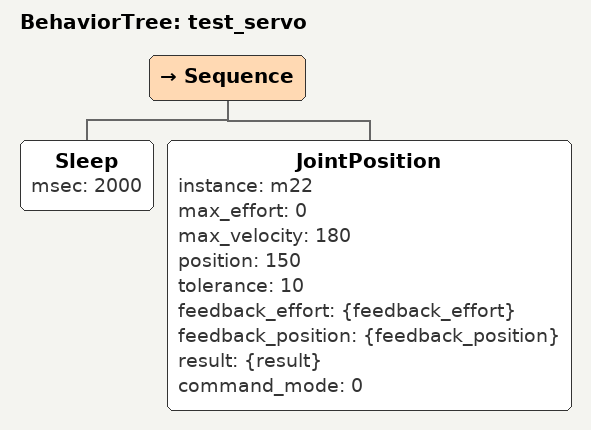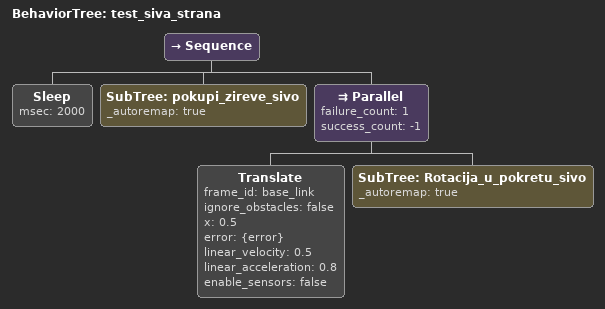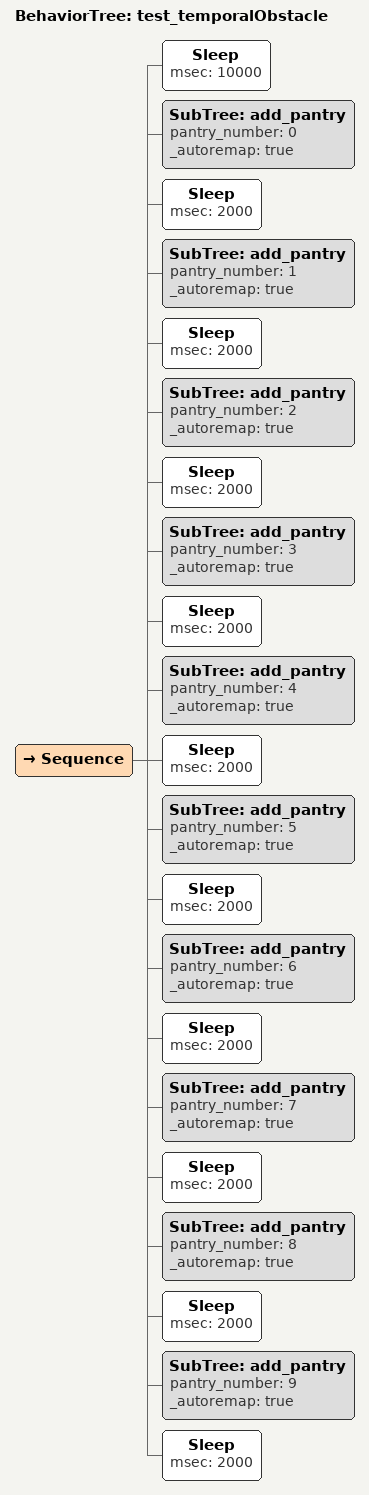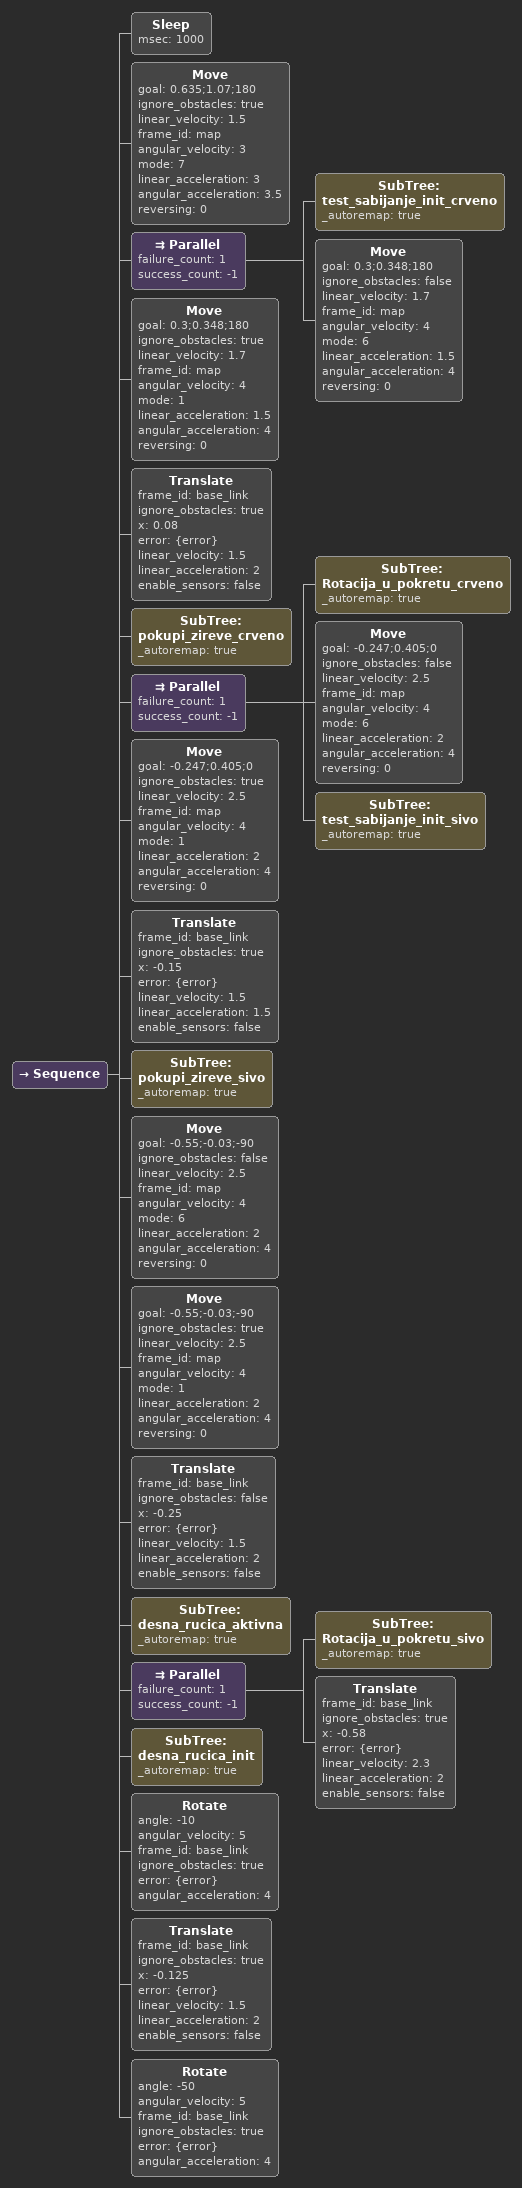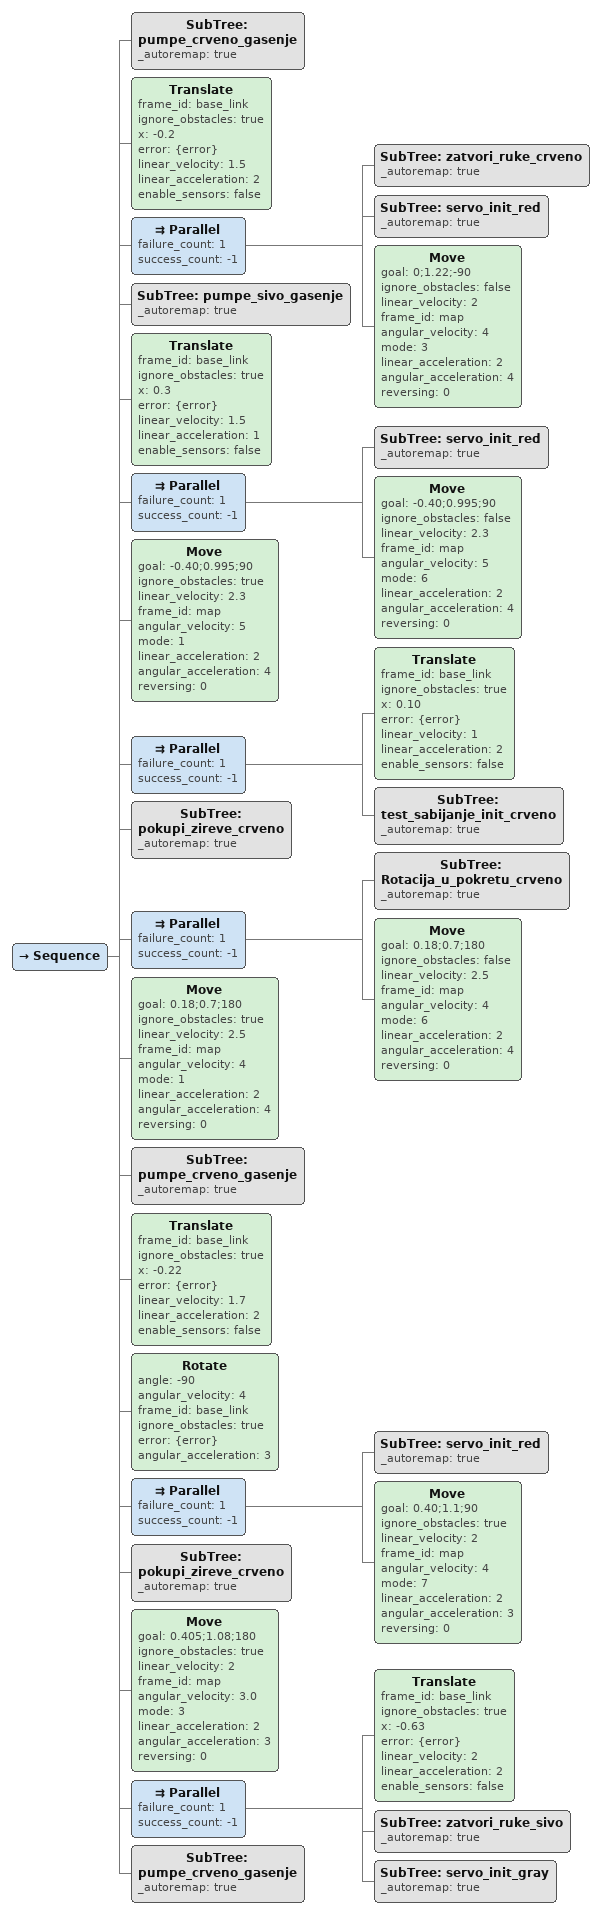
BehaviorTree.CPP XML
<BehaviorTree ID="test_servo">
  <Sequence>
    <Sleep msec="2000"/>
    <JointPosition instance="m22" max_effort="0" max_velocity="180" position="150" tolerance="10" feedback_effort="{feedback_effort}" feedback_position="{feedback_position}" result="{result}" command_mode="0"/>
  </Sequence>
</BehaviorTree>

<BehaviorTree ID="test_siva_strana">
  <Sequence>
    <Sleep msec="2000"/>
    <SubTree ID="pokupi_zireve_sivo" _autoremap="true"/>
    <Parallel failure_count="1" success_count="-1">
      <Translate frame_id="base_link" ignore_obstacles="false" x="0.5" error="{error}" linear_velocity="0.5" linear_acceleration="0.8" enable_sensors="false"/>
      <SubTree ID="Rotacija_u_pokretu_sivo" _autoremap="true"/>
    </Parallel>
  </Sequence>
</BehaviorTree>

<BehaviorTree ID="test_temporalObstacle">
  <Sequence>
    <Sleep msec="10000"/>
    <SubTree ID="add_pantry" pantry_number="0" _autoremap="true"/>
    <Sleep msec="2000"/>
    <SubTree ID="add_pantry" pantry_number="1" _autoremap="true"/>
    <Sleep msec="2000"/>
    <SubTree ID="add_pantry" pantry_number="2" _autoremap="true"/>
    <Sleep msec="2000"/>
    <SubTree ID="add_pantry" pantry_number="3" _autoremap="true"/>
    <Sleep msec="2000"/>
    <SubTree ID="add_pantry" pantry_number="4" _autoremap="true"/>
    <Sleep msec="2000"/>
    <SubTree ID="add_pantry" pantry_number="5" _autoremap="true"/>
    <Sleep msec="2000"/>
    <SubTree ID="add_pantry" pantry_number="6" _autoremap="true"/>
    <Sleep msec="2000"/>
    <SubTree ID="add_pantry" pantry_number="7" _autoremap="true"/>
    <Sleep msec="2000"/>
    <SubTree ID="add_pantry" pantry_number="8" _autoremap="true"/>
    <Sleep msec="2000"/>
    <SubTree ID="add_pantry" pantry_number="9" _autoremap="true"/>
    <Sleep msec="2000"/>
  </Sequence>
</BehaviorTree>

<Sequence>
  <Sleep msec="1000"/>
  <Move goal="0.635;1.07;180" ignore_obstacles="true" linear_velocity="1.5" frame_id="map" angular_velocity="3" mode="7" linear_acceleration="3" angular_acceleration="3.5" reversing="0"/>
  <Parallel failure_count="1" success_count="-1">
    <SubTree ID="test_sabijanje_init_crveno" _autoremap="true"/>
    <Move goal="0.3;0.348;180" ignore_obstacles="false" linear_velocity="1.7" frame_id="map" angular_velocity="4" mode="6" linear_acceleration="1.5" angular_acceleration="4" reversing="0"/>
  </Parallel>
  <Move goal="0.3;0.348;180" ignore_obstacles="true" linear_velocity="1.7" frame_id="map" angular_velocity="4" mode="1" linear_acceleration="1.5" angular_acceleration="4" reversing="0"/>
  <Translate frame_id="base_link" ignore_obstacles="true" x="0.08" error="{error}" linear_velocity="1.5" linear_acceleration="2" enable_sensors="false"/>
  <SubTree ID="pokupi_zireve_crveno" _autoremap="true"/>
  <Parallel failure_count="1" success_count="-1">
    <SubTree ID="Rotacija_u_pokretu_crveno" _autoremap="true"/>
    <Move goal="-0.247;0.405;0" ignore_obstacles="false" linear_velocity="2.5" frame_id="map" angular_velocity="4" mode="6" linear_acceleration="2" angular_acceleration="4" reversing="0"/>
    <SubTree ID="test_sabijanje_init_sivo" _autoremap="true"/>
  </Parallel>
  <Move goal="-0.247;0.405;0" ignore_obstacles="true" linear_velocity="2.5" frame_id="map" angular_velocity="4" mode="1" linear_acceleration="2" angular_acceleration="4" reversing="0"/>
  <Translate frame_id="base_link" ignore_obstacles="true" x="-0.15" error="{error}" linear_velocity="1.5" linear_acceleration="1.5" enable_sensors="false"/>
  <SubTree ID="pokupi_zireve_sivo" _autoremap="true"/>
  <Move goal="-0.55;-0.03;-90" ignore_obstacles="false" linear_velocity="2.5" frame_id="map" angular_velocity="4" mode="6" linear_acceleration="2" angular_acceleration="4" reversing="0"/>
  <Move goal="-0.55;-0.03;-90" ignore_obstacles="true" linear_velocity="2.5" frame_id="map" angular_velocity="4" mode="1" linear_acceleration="2" angular_acceleration="4" reversing="0"/>
  <Translate frame_id="base_link" ignore_obstacles="false" x="-0.25" error="{error}" linear_velocity="1.5" linear_acceleration="2" enable_sensors="false"/>
  <SubTree ID="desna_rucica_aktivna" _autoremap="true"/>
  <Parallel failure_count="1" success_count="-1">
    <SubTree ID="Rotacija_u_pokretu_sivo" _autoremap="true"/>
    <Translate frame_id="base_link" ignore_obstacles="true" x="-0.58" error="{error}" linear_velocity="2.3" linear_acceleration="2" enable_sensors="false"/>
  </Parallel>
  <SubTree ID="desna_rucica_init" _autoremap="true"/>
  <Rotate angle="-10" angular_velocity="5" frame_id="base_link" ignore_obstacles="true" error="{error}" angular_acceleration="4"/>
  <Translate frame_id="base_link" ignore_obstacles="true" x="-0.125" error="{error}" linear_velocity="1.5" linear_acceleration="2" enable_sensors="false"/>
  <Rotate angle="-50" angular_velocity="5" frame_id="base_link" ignore_obstacles="true" error="{error}" angular_acceleration="4"/>
</Sequence>

<Sequence>
  <SubTree ID="pumpe_crveno_gasenje" _autoremap="true"/>
  <Translate frame_id="base_link" ignore_obstacles="true" x="-0.2" error="{error}" linear_velocity="1.5" linear_acceleration="2" enable_sensors="false"/>
  <Parallel failure_count="1" success_count="-1">
    <SubTree ID="zatvori_ruke_crveno" _autoremap="true"/>
    <SubTree ID="servo_init_red" _autoremap="true"/>
    <Move goal="0;1.22;-90" ignore_obstacles="false" linear_velocity="2" frame_id="map" angular_velocity="4" mode="3" linear_acceleration="2" angular_acceleration="4" reversing="0"/>
  </Parallel>
  <SubTree ID="pumpe_sivo_gasenje" _autoremap="true"/>
  <Translate frame_id="base_link" ignore_obstacles="true" x="0.3" error="{error}" linear_velocity="1.5" linear_acceleration="1" enable_sensors="false"/>
  <Parallel failure_count="1" success_count="-1">
    <SubTree ID="servo_init_red" _autoremap="true"/>
    <Move goal="-0.40;0.995;90" ignore_obstacles="false" linear_velocity="2.3" frame_id="map" angular_velocity="5" mode="6" linear_acceleration="2" angular_acceleration="4" reversing="0"/>
  </Parallel>
  <Move goal="-0.40;0.995;90" ignore_obstacles="true" linear_velocity="2.3" frame_id="map" angular_velocity="5" mode="1" linear_acceleration="2" angular_acceleration="4" reversing="0"/>
  <Parallel failure_count="1" success_count="-1">
    <Translate frame_id="base_link" ignore_obstacles="true" x="0.10" error="{error}" linear_velocity="1" linear_acceleration="2" enable_sensors="false"/>
    <SubTree ID="test_sabijanje_init_crveno" _autoremap="true"/>
  </Parallel>
  <SubTree ID="pokupi_zireve_crveno" _autoremap="true"/>
  <Parallel failure_count="1" success_count="-1">
    <SubTree ID="Rotacija_u_pokretu_crveno" _autoremap="true"/>
    <Move goal="0.18;0.7;180" ignore_obstacles="false" linear_velocity="2.5" frame_id="map" angular_velocity="4" mode="6" linear_acceleration="2" angular_acceleration="4" reversing="0"/>
  </Parallel>
  <Move goal="0.18;0.7;180" ignore_obstacles="true" linear_velocity="2.5" frame_id="map" angular_velocity="4" mode="1" linear_acceleration="2" angular_acceleration="4" reversing="0"/>
  <SubTree ID="pumpe_crveno_gasenje" _autoremap="true"/>
  <Translate frame_id="base_link" ignore_obstacles="true" x="-0.22" error="{error}" linear_velocity="1.7" linear_acceleration="2" enable_sensors="false"/>
  <Rotate angle="-90" angular_velocity="4" frame_id="base_link" ignore_obstacles="true" error="{error}" angular_acceleration="3"/>
  <Parallel failure_count="1" success_count="-1">
    <SubTree ID="servo_init_red" _autoremap="true"/>
    <Move goal="0.40;1.1;90" ignore_obstacles="true" linear_velocity="2" frame_id="map" angular_velocity="4" mode="7" linear_acceleration="2" angular_acceleration="3" reversing="0"/>
  </Parallel>
  <SubTree ID="pokupi_zireve_crveno" _autoremap="true"/>
  <Move goal="0.405;1.08;180" ignore_obstacles="true" linear_velocity="2" frame_id="map" angular_velocity="3.0" mode="3" linear_acceleration="2" angular_acceleration="3" reversing="0"/>
  <Parallel failure_count="1" success_count="-1">
    <Translate frame_id="base_link" ignore_obstacles="true" x="-0.63" error="{error}" linear_velocity="2" linear_acceleration="2" enable_sensors="false"/>
    <SubTree ID="zatvori_ruke_sivo" _autoremap="true"/>
    <SubTree ID="servo_init_gray" _autoremap="true"/>
  </Parallel>
  <SubTree ID="pumpe_crveno_gasenje" _autoremap="true"/>
</Sequence>
